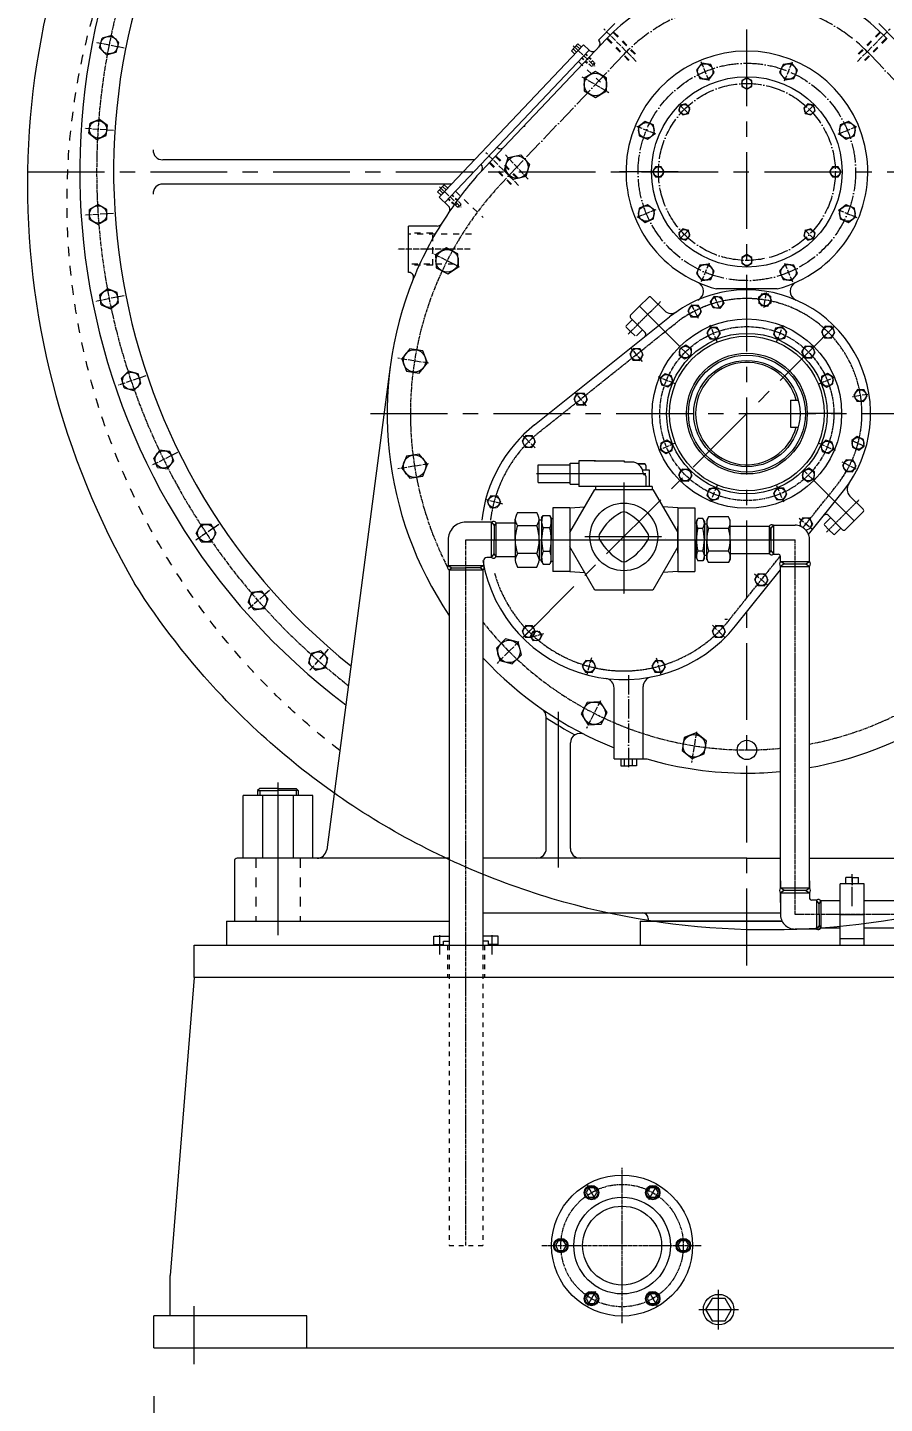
# Model space of a CAD drawing. Header units: inches. Extents: x 36 to 31738, y 79 to 24233.
# Drawn here: x 5823 to 6886, y 2059 to 3768 of the extents above; entities that cross this region are included whole.
import ezdxf

# ---------------------------------------------------------------- set-up
doc = ezdxf.new("R2010")
doc.units = ezdxf.units.IN
doc.header["$MEASUREMENT"] = 0
for name, pattern in [('ACAD_ISO04W100', [30, 24, -3, 0, -3]), ('CENTER', [50.8, 31.75, -6.35, 6.35, -6.35]), ('CHAIN', [0.7087, 0.4724, -0.0591, 0.1181, -0.0591]), ('EB_DASH', [6, 3, -3])]:
    doc.linetypes.add(name, pattern=pattern)
doc.layers.get('Defpoints').update_dxf_attribs({"lineweight": 5})
doc.layers.add('CAXA0', color=7, linetype='Continuous', lineweight=5)
doc.layers.add('CAXA1', color=5, linetype='CENTER', lineweight=5)
doc.styles.add('Roman', font='arial.ttf')
doc.styles.get("Standard").update_dxf_attribs({"font": 'arial.ttf'})
doc.dimstyles.new('ISO-25', dxfattribs={"dimscale": 30, "dimtxt": 1.5, "dimasz": 1.5, "dimexe": 2, "dimexo": 2, "dimtad": 1, "dimtih": 1, "dimtoh": 1, "dimdec": 1, "dimlfac": 0.03937, "dimdsep": 46, "dimtxsty": 'Standard', "dimcen": 2.5, "dimclrd": 7, "dimclre": 7, "dimclrt": 7, "dimadec": 0, "dimazin": 0, "dimtfac": 1, "dimtdec": 1, "dimtmove": 0, "dimatfit": 3, "dimfxl": 1, "dimlwd": 5, "dimlwe": 5, "dimarcsym": 0})

# ---------------------------------------------------------------- blocks, each defined once
blk = doc.blocks.new('*D152')
at = {"color": 7, "linetype": 'Continuous', "lineweight": 5, "transparency": 16777216}
for p, q in [((5979.7, 2068.3), (5979.7, 1612.3)), ((7541.7, 2067.9), (7541.7, 1612.3)), ((7496.7, 1672.3), (6024.7, 1672.3))]:
    blk.add_line(p, q, dxfattribs=at)
at = {"color": 7, "transparency": 16777216}
for points in [[(6024.7, 1679.8), (6024.7, 1664.8), (5979.7, 1672.3)], [(7496.7, 1679.8), (7496.7, 1664.8), (7541.7, 1672.3)]]:
    blk.add_solid(points, dxfattribs=at)
at = {"layer": 'Defpoints', "color": 0, "transparency": 16777216}
for p in [(5979.7, 2128.3), (7541.7, 2127.9), (5979.7, 1672.3)]:
    blk.add_point(p, dxfattribs=at)
at = {"color": 7, "lineweight": 5, "transparency": 16777216, "insert": (6760.7, 1790.6), "char_height": 195, "attachment_point": 5, "style": 'Roman'}
blk.add_mtext('61.5', dxfattribs=at)

msp = doc.modelspace()

# ---------------------------------------------------------------- linework, layer by layer
at = {"color": 7, "lineweight": 5}
for p, q in [((6551.89, 3772.47), (6531.52, 3752.1)), ((6879.42, 3772.47), (6899.79, 3752.1)), ((5912.12, 3742.55), (5915.34, 3754.59)), ((5912.12, 3742.55), (5920.93, 3733.73)), ((5927.39, 3757.82), (5915.34, 3754.59)), ((5936.21, 3749), (5927.39, 3757.82)), ((5932.98, 3736.96), (5936.21, 3749)), ((6512.87, 3745.95), (6333.72, 3556.98)), ((6506.04, 3747.47), (6497.79, 3738.76)), ((6508.19, 3741.02), (6503.84, 3745.14)), ((6506.04, 3747.47), (6510.4, 3743.34)), ((6519.84, 3739.35), (6512.87, 3745.95)), ((6541.48, 3753.46), (6520.07, 3730.87)), ((6531.85, 3751.78), (6531.52, 3752.1)), ((5920.93, 3733.73), (5932.98, 3736.96)), ((6519.84, 3739.35), (6340.69, 3550.37)), ((6520.07, 3730.87), (6414.04, 3619.03)), ((6497.79, 3738.76), (6502.14, 3734.63)), ((6504.34, 3736.96), (6499.99, 3741.08)), ((6515.71, 3734.99), (6515.71, 3734.99)), ((5898.86, 3636.34), (5900.49, 3648.71)), ((5912.01, 3653.48), (5900.49, 3648.71)), ((5921.9, 3645.89), (5912.01, 3653.48)), ((5920.28, 3633.53), (5921.9, 3645.89)), ((5898.86, 3636.34), (5908.75, 3628.75)), ((5908.75, 3628.75), (5920.28, 3633.53)), ((6414.04, 3619.03), (6386.09, 3589.43)), ((6377.67, 3603.34), (5990.68, 3603.34)), ((6385.74, 3597.89), (6385.9, 3597.72)), ((6630.45, 3588.34), (6557.69, 3588.34)), ((6349.23, 3573.34), (5990.68, 3573.34)), ((6340.1, 3572.43), (6331.84, 3563.72)), ((6340.1, 3572.43), (6344.45, 3568.3)), ((6331.84, 3563.72), (6336.2, 3559.59)), ((6333.72, 3556.98), (6345.09, 3546.2)), ((6338.4, 3561.92), (6334.05, 3566.04)), ((6344.45, 3568.3), (6336.2, 3559.59)), ((6342.25, 3565.97), (6337.89, 3570.1)), ((5910.38, 3548.03), (5899.58, 3541.79)), ((5899.58, 3529.32), (5899.58, 3541.79)), ((5921.18, 3541.79), (5910.38, 3548.03)), ((5921.18, 3529.32), (5921.18, 3541.79)), ((5899.58, 3529.32), (5910.38, 3523.09)), ((5910.38, 3523.09), (5921.18, 3529.32)), ((6295.66, 3463.54), (6295.66, 3521.14)), ((6331.41, 3521.14), (6295.66, 3521.14)), ((6296.09, 3463.54), (6295.66, 3463.54)), ((5922.53, 3443.26), (5912.64, 3435.67)), ((5914.27, 3423.31), (5912.64, 3435.67)), ((5934.05, 3438.49), (5922.53, 3443.26)), ((5935.68, 3426.13), (5934.05, 3438.49)), ((6753.3, 3443.14), (6678.01, 3443.14)), ((5914.27, 3423.31), (5925.79, 3418.54)), ((5925.79, 3418.54), (5935.68, 3426.13)), ((6582.43, 3421.56), (6571.4, 3410.53)), ((6582.43, 3421.56), (6593.46, 3432.59)), ((6632.5, 3371.49), (6582.43, 3421.56)), ((6613.22, 3416.22), (6596.85, 3432.59)), ((6452.07, 3274.36), (6619.78, 3408.34)), ((6565.89, 3397.38), (6573.52, 3405.01)), ((6589.37, 3389.17), (6571.4, 3407.14)), ((6565.89, 3395.68), (6571.4, 3390.16)), ((6576.92, 3384.65), (6571.4, 3390.16)), ((6578.61, 3384.65), (6586.25, 3392.29)), ((5948.25, 3340.98), (5939.44, 3332.16)), ((5942.66, 3320.12), (5939.44, 3332.16)), ((5960.3, 3337.75), (5948.25, 3340.98)), ((5963.53, 3325.71), (5960.3, 3337.75)), ((6273.07, 3346.6), (6194.1, 2746.77)), ((5942.66, 3320.12), (5954.71, 3316.89)), ((5954.71, 3316.89), (5963.53, 3325.71)), ((6769.65, 3305.14), (6779.48, 3305.14)), ((6769.65, 3305.14), (6769.65, 3271.54)), ((6598.05, 3288.34), (6640.65, 3288.34)), ((6833.25, 3288.34), (6790.65, 3288.34)), ((6769.65, 3271.54), (6779.48, 3271.54)), ((5987.11, 3242.93), (5979.51, 3233.04)), ((5984.29, 3221.52), (5979.51, 3233.04)), ((5999.47, 3241.3), (5987.11, 3242.93)), ((5996.65, 3219.89), (6004.24, 3229.78)), ((6004.24, 3229.78), (5999.47, 3241.3)), ((6527.92, 3229.6), (6506.92, 3229.6)), ((6506.92, 3229.6), (6506.92, 3197.6)), ((6525.92, 3229.6), (6527.92, 3229.6)), ((6527.92, 3229.6), (6527.92, 3229.35)), ((6563.92, 3229.35), (6527.92, 3229.35)), ((6563.92, 3228.09), (6563.92, 3229.35)), ((5984.29, 3221.52), (5996.65, 3219.89)), ((6456.42, 3202.6), (6456.42, 3224.6)), ((6456.42, 3224.6), (6496.42, 3224.6)), ((6496.42, 3226.6), (6506.92, 3226.6)), ((6496.42, 3200.6), (6496.42, 3226.6)), ((6572.42, 3228.09), (6563.92, 3228.09)), ((6580.28, 3225.78), (6588.43, 3225.78)), ((6588.43, 3225.78), (6580.28, 3225.78)), ((6594.92, 3218.1), (6586.2, 3218.1)), ((6590.43, 3223.78), (6590.43, 3218.1)), ((6594.92, 3197.6), (6594.92, 3218.1)), ((6456.42, 3202.6), (6496.42, 3202.6)), ((6496.42, 3200.6), (6506.92, 3200.6)), ((6525.92, 3197.6), (6506.92, 3197.6)), ((6597.92, 3197.6), (6519.31, 3197.6)), ((6527.92, 3197.6), (6519.31, 3197.6)), ((6527.92, 3197.6), (6527.92, 3194.2)), ((6590.43, 3210.82), (6590.43, 3197.6)), ((6597.92, 3197.6), (6597.92, 3194.2)), ((6798.81, 3205.18), (6848.88, 3155.11)), ((6495.92, 3140.65), (6526.84, 3194.2)), ((6526.84, 3194.2), (6599, 3194.2)), ((6599, 3194.2), (6629.92, 3140.65)), ((6792.21, 3138.07), (6835.66, 3192.47)), ((6843.54, 3185.91), (6859.91, 3169.54)), ((6430.92, 3165.7), (6454.92, 3165.7)), ((6460.92, 3158.69), (6462.82, 3161.99)), ((6462.82, 3161.99), (6471.01, 3161.99)), ((6472.92, 3158.69), (6471.01, 3161.99)), ((6495.92, 3171.25), (6474.92, 3171.25)), ((6474.92, 3171.25), (6474.92, 3131.7)), ((6495.92, 3171.25), (6514.35, 3172.57)), ((6495.92, 3171.25), (6495.92, 3092.15)), ((6629.92, 3171.25), (6611.49, 3172.57)), ((6629.92, 3171.25), (6650.92, 3171.25)), ((6629.92, 3171.25), (6629.92, 3092.15)), ((6650.92, 3171.25), (6650.92, 3092.15)), ((6816.48, 3162.05), (6834.46, 3144.08)), ((6848.88, 3155.11), (6859.91, 3166.14)), ((6038.42, 3150.79), (6032.19, 3139.99)), ((6050.89, 3150.79), (6038.42, 3150.79)), ((6057.13, 3139.99), (6050.89, 3150.79)), ((6398.77, 3153.7), (6366.92, 3153.7)), ((6398.77, 3109.7), (6398.77, 3153.71)), ((6398.77, 3153.7), (6401.92, 3149.2)), ((6404.43, 3152.7), (6401.92, 3149.2)), ((6401.92, 3149.2), (6401.92, 3131.7)), ((6404.42, 3152.71), (6427.92, 3152.71)), ((6404.43, 3131.7), (6404.43, 3152.71)), ((6404.43, 3152.7), (6404.43, 3152.7)), ((6406.02, 3152.71), (6427.92, 3152.71)), ((6427.92, 3131.71), (6427.92, 3157.33)), ((6454.92, 3148.96), (6430.92, 3148.96)), ((6457.92, 3131.71), (6457.92, 3157.33)), ((6457.92, 3156.6), (6460.92, 3156.6)), ((6460.92, 3158.69), (6460.92, 3131.7)), ((6470.92, 3146.36), (6462.91, 3146.36)), ((6472.92, 3158.69), (6472.92, 3131.7)), ((6472.92, 3158.2), (6474.92, 3158.2)), ((6629.92, 3115.07), (6629.92, 3148.32)), ((6650.92, 3152.7), (6652.92, 3152.7)), ((6652.92, 3154.69), (6654.82, 3157.99)), ((6652.92, 3154.69), (6652.92, 3131.7)), ((6661.02, 3157.99), (6654.82, 3157.99)), ((6660.93, 3145.84), (6654.91, 3145.84)), ((6662.92, 3154.69), (6661.02, 3157.99)), ((6662.92, 3154.69), (6662.92, 3131.7)), ((6665.95, 3151.19), (6662.92, 3151.19)), ((6665.95, 3151.19), (6662.92, 3151.19)), ((6665.96, 3156.2), (6665.94, 3131.69)), ((6665.96, 3156.2), (6665.94, 3131.69)), ((6665.96, 3156.2), (6668.15, 3159.98)), ((6665.96, 3156.2), (6668.15, 3159.98)), ((6692.76, 3145.81), (6668.14, 3145.83)), ((6692.76, 3145.81), (6668.14, 3145.83)), ((6692.77, 3159.96), (6668.15, 3159.98)), ((6692.77, 3159.96), (6668.15, 3159.98)), ((6694.96, 3156.17), (6692.77, 3159.96)), ((6694.96, 3156.17), (6692.77, 3159.96)), ((6694.94, 3131.66), (6694.96, 3156.17)), ((6694.94, 3131.66), (6694.96, 3156.17)), ((6694.95, 3148.66), (6743.41, 3148.68)), ((6745.38, 3145.26), (6743.4, 3148.67)), ((6743.4, 3148.67), (6743.4, 3114.73)), ((6745.38, 3145.26), (6748.53, 3149.7)), ((6745.38, 3145.26), (6745.38, 3118.14)), ((6745.38, 3131.7), (6745.38, 3145.2)), ((6745.38, 3144.2), (6745.38, 3145.2)), ((6748.53, 3149.7), (6775.38, 3149.7)), ((6748.53, 3149.7), (6748.53, 3113.7)), ((6811.97, 3151.3), (6819.6, 3158.93)), ((6811.97, 3149.6), (6817.48, 3144.08)), ((6823, 3138.57), (6817.48, 3144.08)), ((6824.69, 3138.57), (6832.33, 3146.21)), ((6848.88, 3155.11), (6837.85, 3144.08)), ((6038.42, 3129.19), (6032.19, 3139.99)), ((6038.42, 3129.19), (6050.89, 3129.19)), ((6050.89, 3129.19), (6057.13, 3139.99)), ((6344.92, 3131.75), (6344.92, 3099.85)), ((6401.92, 3114.2), (6401.92, 3131.7)), ((6404.43, 3110.71), (6404.43, 3131.7)), ((6427.92, 3131.7), (6427.92, 3106.08)), ((6457.92, 3131.7), (6457.92, 3106.08)), ((6460.92, 3104.72), (6460.92, 3131.7)), ((6472.92, 3104.72), (6472.92, 3131.7)), ((6474.92, 3131.7), (6474.92, 3092.15)), ((6614.35, 3132.78), (6614.39, 3132.78)), ((6652.92, 3108.71), (6652.92, 3131.7)), ((6662.92, 3108.71), (6662.92, 3131.7)), ((6665.96, 3107.21), (6665.94, 3131.72)), ((6665.96, 3107.21), (6665.94, 3131.72)), ((6694.94, 3131.74), (6694.96, 3107.23)), ((6694.94, 3131.74), (6694.96, 3107.23)), ((6793.34, 3104.79), (6793.34, 3130.62)), ((6398.77, 3109.7), (6392.92, 3109.7)), ((6398.77, 3109.7), (6401.92, 3114.2)), ((6404.43, 3110.7), (6401.92, 3114.2)), ((6404.42, 3110.7), (6427.92, 3110.7)), ((6406.02, 3110.7), (6427.92, 3110.7)), ((6454.92, 3114.45), (6430.92, 3114.45)), ((6470.92, 3117.05), (6462.91, 3117.05)), ((6526.84, 3069.2), (6495.92, 3122.75)), ((6629.92, 3122.75), (6599, 3069.2)), ((6650.92, 3110.7), (6652.92, 3110.7)), ((6660.93, 3117.56), (6654.91, 3117.56)), ((6665.93, 3112.25), (6662.9, 3112.25)), ((6692.76, 3117.59), (6668.14, 3117.57)), ((6692.76, 3117.59), (6668.14, 3117.57)), ((6694.95, 3114.75), (6743.4, 3114.72)), ((6745.38, 3118.14), (6743.35, 3114.65)), ((6745.38, 3118.14), (6748.53, 3113.7)), ((6748.53, 3113.7), (6754.41, 3113.7)), ((6757.41, 3104.79), (6757.41, 3110.7)), ((6344.91, 3099.86), (6349.42, 3096.7)), ((6344.92, 3099.85), (6388.92, 3099.86)), ((6345.92, 3094.2), (6349.42, 3096.7)), ((6345.93, 3094.2), (6387.92, 3094.2)), ((6345.93, 3094.2), (6345.93, 2628.34)), ((6349.42, 3096.7), (6366.92, 3096.7)), ((6384.42, 3096.7), (6366.92, 3096.7)), ((6388.92, 3099.86), (6384.42, 3096.7)), ((6387.92, 3094.2), (6384.42, 3096.7)), ((6387.92, 3094.2), (6387.92, 2628.34)), ((6388.92, 3105.7), (6388.92, 3099.86)), ((6430.92, 3097.71), (6454.92, 3097.71)), ((6457.92, 3106.81), (6460.92, 3106.81)), ((6460.92, 3104.72), (6462.82, 3101.41)), ((6462.82, 3101.41), (6471.01, 3101.41)), ((6472.92, 3104.72), (6471.01, 3101.41)), ((6472.92, 3105.2), (6474.92, 3105.2)), ((6495.92, 3092.15), (6474.92, 3092.15)), ((6495.92, 3092.15), (6514.35, 3090.84)), ((6629.92, 3092.15), (6611.49, 3090.84)), ((6629.92, 3092.15), (6650.92, 3092.15)), ((6652.92, 3108.71), (6654.82, 3105.41)), ((6661.02, 3105.41), (6654.82, 3105.41)), ((6662.92, 3108.71), (6661.02, 3105.41)), ((6665.96, 3107.21), (6668.15, 3103.42)), ((6665.96, 3107.21), (6668.15, 3103.42)), ((6692.77, 3103.44), (6668.15, 3103.42)), ((6692.77, 3103.44), (6668.15, 3103.42)), ((6694.96, 3107.23), (6692.77, 3103.44)), ((6694.96, 3107.23), (6692.77, 3103.44)), ((6701.68, 3024.75), (6757.41, 3094.51)), ((6761.82, 3101.7), (6757.41, 3104.79)), ((6757.41, 3104.79), (6793.34, 3104.79)), ((6761.82, 3101.7), (6757.41, 3098.62)), ((6757.41, 2699.42), (6757.41, 3098.62)), ((6757.41, 3098.62), (6793.34, 3098.62)), ((6761.82, 3101.7), (6788.94, 3101.7)), ((6788.94, 3101.7), (6793.34, 3104.79)), ((6788.94, 3101.7), (6793.34, 3098.62)), ((6793.34, 2699.42), (6793.34, 3098.62)), ((6101.33, 3066.14), (6096.56, 3054.62)), ((6113.69, 3067.77), (6101.33, 3066.14)), ((6121.28, 3057.87), (6113.69, 3067.77)), ((6599, 3069.2), (6526.84, 3069.2)), ((6104.15, 3044.72), (6096.56, 3054.62)), ((6104.15, 3044.72), (6116.51, 3046.35)), ((6116.51, 3046.35), (6121.28, 3057.87)), ((6691.41, 3032.67), (6688.38, 3032.67)), ((6174.74, 2990.42), (6171.52, 2978.37)), ((6186.79, 2993.65), (6174.74, 2990.42)), ((6195.61, 2984.83), (6186.79, 2993.65)), ((6180.34, 2969.56), (6171.52, 2978.37)), ((6180.34, 2969.56), (6192.38, 2972.78)), ((6192.38, 2972.78), (6195.61, 2984.83)), ((6550.92, 2859.6), (6550.92, 2947.53)), ((6586.92, 2859.6), (6586.92, 2949.45)), ((6466.65, 2748.34), (6466.65, 2911.5)), ((6496.65, 2748.34), (6496.65, 2879.34)), ((6550.92, 2859.6), (6591.32, 2859.6)), ((6559.01, 2859.6), (6559.01, 2851.06)), ((6563.96, 2851.06), (6563.96, 2859.6)), ((6573.88, 2851.06), (6573.88, 2859.6)), ((6578.83, 2859.6), (6578.83, 2851.06)), ((6559.01, 2851.06), (6568.92, 2851.06)), ((6578.83, 2851.06), (6568.92, 2851.06)), ((6111.17, 2822.74), (6108.41, 2820.53)), ((6108.41, 2820.53), (6108.41, 2814.34)), ((6108.41, 2820.53), (6133.61, 2820.53)), ((6133.61, 2822.74), (6111.17, 2822.74)), ((6111.17, 2820.53), (6111.17, 2814.34)), ((6133.61, 2822.74), (6156.05, 2822.74)), ((6158.81, 2820.53), (6133.61, 2820.53)), ((6156.05, 2822.74), (6158.81, 2820.53)), ((6156.05, 2820.53), (6156.05, 2814.34)), ((6158.81, 2820.53), (6158.81, 2814.34)), ((6176.81, 2814.34), (6090.41, 2814.34)), ((6090.41, 2736.34), (6090.41, 2814.34)), ((6114.55, 2814.34), (6114.55, 2736.34)), ((6152.66, 2814.34), (6152.66, 2736.34)), ((6176.81, 2736.34), (6176.81, 2814.34)), ((6345.93, 2736.34), (6083.21, 2736.34)), ((6715.65, 2736.34), (6387.92, 2736.34)), ((6715.65, 2736.34), (6757.41, 2736.34)), ((6793.34, 2736.34), (7341.12, 2736.34)), ((6079.61, 2732.74), (6079.61, 2658.34)), ((6757.41, 2708.25), (6757.41, 2699.42)), ((6761.82, 2696.34), (6757.41, 2699.42)), ((6757.41, 2699.42), (6793.34, 2699.42)), ((6788.94, 2696.34), (6793.34, 2699.42)), ((6793.34, 2708.25), (6793.34, 2699.42)), ((6831.38, 2628.34), (6831.38, 2704.34)), ((6861.38, 2704.34), (6831.38, 2704.34)), ((6846.38, 2712.34), (6838.59, 2712.34)), ((6838.59, 2704.34), (6838.59, 2712.34)), ((6846.38, 2712.34), (6854.17, 2712.34)), ((6846.38, 2712.34), (6846.38, 2704.34)), ((6854.17, 2704.34), (6854.17, 2712.34)), ((6861.38, 2628.34), (6861.38, 2704.34)), ((6761.82, 2696.34), (6757.41, 2693.25)), ((6757.41, 2681.15), (6757.41, 2693.25)), ((6757.41, 2693.25), (6757.41, 2667.42)), ((6757.41, 2693.25), (6793.34, 2693.25)), ((6788.94, 2696.34), (6761.82, 2696.34)), ((6788.94, 2696.34), (6793.34, 2693.25)), ((6793.34, 2693.25), (6793.34, 2687.34)), ((6802.22, 2684.34), (6796.34, 2684.34)), ((6805.38, 2679.84), (6802.22, 2684.34)), ((6802.22, 2684.34), (6802.22, 2648.34)), ((6805.38, 2679.84), (6807.4, 2683.34)), ((6831.38, 2683.34), (6807.4, 2683.34)), ((6807.4, 2683.34), (6807.4, 2649.34)), ((7138.53, 2683.34), (6861.38, 2683.34)), ((6387.92, 2668.34), (6715.65, 2668.34)), ((6715.65, 2668.34), (6757.41, 2668.34)), ((6805.38, 2666.34), (6805.38, 2679.84)), ((6805.38, 2666.34), (6805.38, 2652.84)), ((6831.38, 2666.34), (6861.38, 2666.34)), ((6069.61, 2658.34), (6345.93, 2658.34)), ((6069.61, 2658.34), (6069.61, 2628.34)), ((6583.15, 2658.34), (6759.25, 2658.34)), ((6583.15, 2658.34), (6583.15, 2628.34)), ((6593.15, 2661.34), (6593.15, 2658.34)), ((6759.25, 2658.34), (6593.15, 2658.34)), ((6802.22, 2648.34), (6775.38, 2648.34)), ((6805.38, 2652.84), (6802.22, 2648.34)), ((6805.38, 2653.84), (6805.38, 2652.84)), ((6805.38, 2652.84), (6807.4, 2649.34)), ((6831.38, 2649.34), (6807.4, 2649.34)), ((7137.61, 2649.34), (6861.38, 2649.34)), ((6326.92, 2639.34), (6345.93, 2639.34)), ((6326.92, 2629.34), (6326.92, 2639.34)), ((6338.92, 2628.34), (6338.92, 2633.34)), ((6338.92, 2633.34), (6345.93, 2633.34)), ((6406.92, 2639.34), (6387.91, 2639.34)), ((6394.93, 2633.34), (6387.92, 2633.34)), ((6394.93, 2628.34), (6394.93, 2633.34)), ((6406.92, 2629.34), (6406.92, 2639.34)), ((6861.38, 2636.34), (6831.38, 2636.34)), ((6029.65, 2588.34), (6029.65, 2628.34)), ((6029.65, 2628.34), (7411.18, 2628.34)), ((6326.92, 2629.34), (6338.92, 2629.34)), ((6406.92, 2629.34), (6394.92, 2629.34)), ((6029.65, 2588.34), (5999.65, 2218.34)), ((6715.65, 2588.34), (6029.65, 2588.34)), ((7412.19, 2588.25), (6715.65, 2588.34)), ((5999.65, 2168.34), (5999.65, 2218.34)), ((5979.65, 2128.34), (5979.65, 2168.34)), ((6169.65, 2168.34), (5979.65, 2168.34)), ((6169.65, 2128.34), (6169.65, 2168.34)), ((5979.65, 2128.34), (7541.65, 2128.34))]:
    msp.add_line(p, q, dxfattribs=at)
at = {"color": 7, "linetype": 'ACAD_ISO04W100', "lineweight": 5, "ltscale": 0.3}
for p, q in [((6578.39, 3725.61), (6537.91, 3766.08)), ((6852.92, 3725.61), (6893.4, 3766.08)), ((5942.78, 3742.07), (5907.17, 3749.16)), ((6500.02, 3744.91), (6526.69, 3719.63)), ((6668.79, 3701.47), (6658.78, 3725.64)), ((6762.52, 3701.47), (6772.53, 3725.64)), ((6510.88, 3706.56), (6544.5, 3687.15)), ((6632.07, 3671.92), (6644.05, 3659.94)), ((6799.24, 3671.92), (6787.26, 3659.94)), ((5929.32, 3639.88), (5893.09, 3642.25)), ((6602.52, 3635.2), (6578.35, 3645.21)), ((6828.79, 3635.2), (6852.96, 3645.21)), ((6432.32, 3571.67), (6391.85, 3612.15)), ((6444.22, 3579.41), (6415.99, 3609.69)), ((6334.08, 3569.87), (6360.74, 3544.59)), ((5929.32, 3536.8), (5893.09, 3534.42)), ((6602.52, 3541.47), (6578.35, 3531.46)), ((6828.79, 3541.47), (6852.96, 3531.46)), ((6632.07, 3504.75), (6644.05, 3516.73)), ((6799.24, 3504.75), (6787.26, 3516.73)), ((6372.4, 3492.33), (6281.89, 3492.34)), ((6359.07, 3470.02), (6324.86, 3487.46)), ((6668.79, 3475.2), (6658.78, 3451.03)), ((6762.52, 3475.2), (6772.53, 3451.03)), ((5942.78, 3434.6), (5907.17, 3427.52)), ((6682.11, 3418.6), (6675.28, 3433.95)), ((6739.45, 3438.57), (6736.43, 3419.53)), ((6739.45, 3438.57), (6736.43, 3419.53)), ((6646.6, 3423.87), (6655.35, 3406.69)), ((6678.73, 3377.48), (6670.19, 3398.09)), ((6752.58, 3377.48), (6761.12, 3398.09)), ((6823.21, 3395.89), (6809.58, 3382.26)), ((6585.91, 3353.15), (6571.81, 3370.02)), ((6645.82, 3358.17), (6632.5, 3371.49)), ((6320.38, 3350.94), (6282.45, 3356.95)), ((5969.46, 3335.04), (5935.07, 3323.37)), ((6626.51, 3325.26), (6605.9, 3333.8)), ((6804.8, 3325.26), (6825.41, 3333.8)), ((6516.55, 3297.74), (6502.45, 3314.6)), ((6865.89, 3312.13), (6846.85, 3309.12)), ((6452.84, 3245.68), (6437.34, 3261.18)), ((6626.51, 3251.41), (6605.9, 3242.87)), ((6804.8, 3251.41), (6825.41, 3242.87)), ((6845.92, 3254.79), (6861.26, 3247.96)), ((6008.9, 3239.81), (5976.34, 3223.75)), ((6320.38, 3225.73), (6282.45, 3219.72)), ((6785.49, 3218.5), (6798.81, 3205.18)), ((6851.18, 3219.28), (6834.01, 3228.03)), ((6678.73, 3199.2), (6670.19, 3178.58)), ((6752.58, 3199.2), (6761.12, 3178.58)), ((6412.55, 3175.89), (6391.37, 3181.57)), ((6060.44, 3150.54), (6030.25, 3130.36)), ((6780.47, 3158.6), (6797.34, 3144.49)), ((6725.06, 3089.23), (6741.92, 3075.13)), ((6123.19, 3068.76), (6095.89, 3044.82)), ((6452.84, 3025.53), (6437.34, 3010.02)), ((6673, 3025.53), (6688.5, 3010.02)), ((6463.07, 3014.68), (6445.42, 3009.95)), ((6196.08, 2995.87), (6172.14, 2968.57)), ((6432.67, 3005.35), (6405.52, 2978.2)), ((6522.63, 2985.23), (6516.95, 2964.05)), ((6603.21, 2985.23), (6608.89, 2964.05)), ((6533.97, 2931.76), (6516.53, 2897.54)), ((6653.05, 2893.06), (6647.04, 2855.14))]:
    msp.add_line(p, q, dxfattribs=at)
at = {"color": 7, "linetype": 'EB_DASH', "lineweight": 5, "ltscale": 2.5}
for p, q in [((6569.6, 3727.3), (6538.16, 3758.74)), ((6576.69, 3734.39), (6545.25, 3765.83)), ((6577.41, 3735.07), (6545.95, 3766.53)), ((6853.9, 3735.07), (6885.36, 3766.53)), ((6854.62, 3734.39), (6886.06, 3765.83)), ((6861.71, 3727.3), (6893.15, 3758.74)), ((6568.92, 3726.58), (6537.46, 3758.04)), ((6862.39, 3726.58), (6893.85, 3758.04)), ((6506.63, 3725.41), (6538.85, 3694.87)), ((6423.54, 3573.36), (6392.1, 3604.8)), ((6430.63, 3580.45), (6399.19, 3611.89)), ((6431.35, 3581.13), (6399.89, 3612.59)), ((6422.86, 3572.64), (6391.4, 3604.1)), ((6353.89, 3564.31), (6388.23, 3531.76)), ((6325.66, 3512.14), (6295.66, 3512.14)), ((6373.73, 3510.94), (6295.66, 3510.94)), ((6325.66, 3472.53), (6325.66, 3512.14)), ((6352.21, 3473.73), (6295.66, 3473.74)), ((6325.66, 3472.53), (6295.66, 3472.54))]:
    msp.add_line(p, q, dxfattribs=at)
at = {"color": 7, "linetype": 'ACAD_ISO04W100', "lineweight": 5}
for p, q in [((6562.38, 3733.64), (6412.6, 3575.65)), ((6868.92, 3733.64), (7018.71, 3575.65)), ((6568.92, 2963.71), (6568.92, 2845.92)), ((6846.38, 2676.57), (6846.38, 2716.3)), ((6334.42, 2616.9), (6334.42, 2646.08)), ((6399.42, 2616.9), (6399.42, 2646.08)), ((6527.79, 2312.48), (6517.78, 2329.83)), ((6593.78, 2312.48), (6603.79, 2329.83)), ((6527.79, 2198.19), (6517.78, 2180.85)), ((6593.78, 2198.19), (6603.79, 2180.85))]:
    msp.add_line(p, q, dxfattribs=at)
at = {"color": 7, "linetype": 'EB_DASH', "lineweight": 5}
for p, q in [((6510.76, 3729.77), (6519.47, 3721.51)), ((6511.17, 3730.2), (6522.49, 3719.47)), ((6515.3, 3734.56), (6526.62, 3723.83)), ((6515.71, 3734.99), (6524.42, 3726.74)), ((6524.42, 3726.74), (6519.47, 3721.51)), ((6526.62, 3723.83), (6522.49, 3719.47)), ((6522.5, 3719.48), (6525.81, 3720.46)), ((6526.61, 3723.81), (6525.81, 3720.46)), ((6596.53, 3588.34), (6582.45, 3588.34)), ((6344.81, 3554.73), (6353.52, 3546.47)), ((6345.23, 3555.16), (6356.55, 3544.43)), ((6349.35, 3559.52), (6360.68, 3548.78)), ((6349.77, 3559.95), (6358.48, 3551.7)), ((6353.52, 3546.47), (6358.48, 3551.7)), ((6356.55, 3544.43), (6360.68, 3548.78)), ((6356.56, 3544.44), (6359.87, 3545.42)), ((6360.67, 3548.77), (6359.87, 3545.42))]:
    msp.add_line(p, q, dxfattribs=at)
at = {"color": 7, "linetype": 'CHAIN', "lineweight": 5, "ltscale": 5}
for p, q in [((6568.25, 3387.01), (6608.54, 3427.3)), ((6458.81, 3265.92), (6626.52, 3399.91)), ((6590.04, 3213.6), (6454.69, 3213.6)), ((6562.92, 3202.69), (6562.92, 3064.43)), ((6785.29, 3146.72), (6827.22, 3199.21)), ((6814.33, 3140.93), (6854.62, 3181.22)), ((6366.93, 3131.7), (6775.38, 3131.7)), ((6514.45, 3135.6), (6610.13, 3135.6)), ((6693.24, 3031.49), (6757.26, 3111.63)), ((6481.65, 2724.9), (6481.65, 2918.09)), ((6133.61, 2830.25), (6133.61, 2640.93)), ((6680.6, 2151.15), (6680.6, 2200.53)), ((6029.65, 2108.17), (6029.65, 2180.15)), ((6655.91, 2175.84), (6705.29, 2175.84))]:
    msp.add_line(p, q, dxfattribs=at)
at = {"color": 7, "linetype": 'CHAIN', "lineweight": 5, "ltscale": 10}
for p, q in [((6366.92, 2255.34), (6366.92, 3131.7)), ((6775.38, 2666.34), (6775.38, 3131.7)), ((7281.15, 2666.34), (6775.38, 2666.34)), ((6560.78, 2159.18), (6560.78, 2351.79)), ((6461, 2255.34), (6658.79, 2255.34))]:
    msp.add_line(p, q, dxfattribs=at)
at = {"color": 7, "linetype": 'EB_DASH', "lineweight": 5, "ltscale": 4}
for p, q in [((6106.01, 2736.34), (6106.01, 2658.34)), ((6161.21, 2736.34), (6161.21, 2658.34))]:
    msp.add_line(p, q, dxfattribs=at)
at = {"color": 7, "linetype": 'EB_DASH', "lineweight": 5, "ltscale": 2}
for p, q in [((6343.93, 2628.34), (6343.93, 2588.34)), ((6345.93, 2628.34), (6345.93, 2255.34)), ((6387.92, 2628.34), (6387.92, 2255.34)), ((6389.91, 2628.34), (6389.91, 2588.34)), ((6345.93, 2255.34), (6387.92, 2255.34))]:
    msp.add_line(p, q, dxfattribs=at)
at = {"color": 7, "lineweight": 5}
for points in [[(6513.66, 3688.87), (6527.59, 3680.84), (6541.51, 3688.9), (6541.49, 3704.98), (6527.56, 3713), (6513.64, 3704.95)], [(6659.75, 3723.3), (6653, 3714.51), (6657.24, 3704.26), (6668.24, 3702.82), (6674.99, 3711.61), (6670.74, 3721.86)], [(6771.56, 3723.3), (6760.57, 3721.86), (6756.32, 3711.61), (6763.07, 3702.82), (6774.07, 3704.26), (6778.31, 3714.51)], [(6715.65, 3705.34), (6709.42, 3701.74), (6709.42, 3694.54), (6715.65, 3690.94), (6721.89, 3694.54), (6721.89, 3701.74)], [(6632.92, 3671.07), (6631.06, 3664.12), (6636.15, 3659.03), (6643.1, 3660.89), (6644.97, 3667.84), (6639.88, 3672.93)], [(6798.39, 3671.07), (6791.43, 3672.93), (6786.34, 3667.84), (6788.21, 3660.89), (6795.16, 3659.03), (6800.25, 3664.12)], [(6580.69, 3644.24), (6582.13, 3633.25), (6592.38, 3629.01), (6601.18, 3635.76), (6599.73, 3646.75), (6589.48, 3650.99)], [(6850.62, 3644.24), (6841.83, 3650.99), (6831.58, 3646.75), (6830.13, 3635.76), (6838.93, 3629.01), (6849.18, 3633.25)], [(6441.29, 3582.59), (6425.63, 3578.95), (6414.65, 3590.69), (6419.33, 3606.07), (6434.99, 3609.71), (6445.97, 3597.97)], [(6598.65, 3588.34), (6602.25, 3582.1), (6609.45, 3582.1), (6613.05, 3588.34), (6609.45, 3594.57), (6602.25, 3594.57)], [(6832.66, 3588.34), (6829.06, 3594.57), (6821.86, 3594.57), (6818.26, 3588.34), (6821.86, 3582.1), (6829.06, 3582.1)], [(6580.69, 3532.43), (6589.48, 3525.68), (6599.73, 3529.92), (6601.18, 3540.92), (6592.38, 3547.67), (6582.13, 3543.42)], [(6850.62, 3532.43), (6849.18, 3543.42), (6838.93, 3547.67), (6830.13, 3540.92), (6831.58, 3529.92), (6841.83, 3525.68)], [(6632.92, 3505.6), (6639.88, 3503.74), (6644.97, 3508.83), (6643.1, 3515.79), (6636.15, 3517.65), (6631.06, 3512.56)], [(6798.39, 3505.6), (6800.25, 3512.56), (6795.16, 3517.65), (6788.21, 3515.79), (6786.34, 3508.83), (6791.43, 3503.74)], [(6357.89, 3470.6), (6357.07, 3486.66), (6342.75, 3493.98), (6329.25, 3485.24), (6330.07, 3469.18), (6344.39, 3461.86)], [(6715.65, 3471.33), (6721.89, 3474.93), (6721.89, 3482.13), (6715.65, 3485.73), (6709.42, 3482.13), (6709.42, 3474.93)], [(6659.75, 3453.37), (6670.74, 3454.82), (6674.99, 3465.06), (6668.24, 3473.86), (6657.24, 3472.41), (6653, 3462.17)], [(6771.56, 3453.37), (6778.31, 3462.17), (6774.07, 3472.41), (6763.07, 3473.86), (6756.32, 3465.06), (6760.57, 3454.82)], [(6675.28, 3433.95), (6683.63, 3433.07), (6687.05, 3425.39), (6682.11, 3418.6), (6673.76, 3419.48), (6670.34, 3427.15)], [(6734.18, 3436.86), (6729.61, 3429.82), (6733.42, 3422.33), (6741.81, 3421.89), (6746.38, 3428.94), (6742.57, 3436.42)], [(6745.48, 3425.57), (6738.43, 3420.99), (6730.95, 3424.8), (6730.51, 3433.19), (6737.55, 3437.77), (6745.04, 3433.95)], [(6647.01, 3423.06), (6642.44, 3416.01), (6646.25, 3408.53), (6654.64, 3408.09), (6659.21, 3415.13), (6655.4, 3422.62)], [(6670.51, 3395.6), (6665.94, 3388.56), (6669.75, 3381.07), (6678.14, 3380.63), (6682.71, 3387.68), (6678.9, 3395.16)], [(6759.58, 3396.1), (6751.36, 3394.36), (6748.77, 3386.37), (6754.39, 3380.13), (6762.61, 3381.87), (6765.2, 3389.86)], [(6812.82, 3396.8), (6808.24, 3389.75), (6812.05, 3382.27), (6820.44, 3381.83), (6825.02, 3388.87), (6821.2, 3396.36)], [(6319.07, 3351.13), (6313.33, 3366.15), (6297.45, 3368.68), (6287.32, 3356.2), (6293.06, 3341.18), (6308.94, 3338.64)], [(6574.93, 3369.22), (6570.35, 3362.17), (6574.17, 3354.69), (6582.56, 3354.25), (6587.13, 3361.29), (6583.32, 3368.78)], [(6631.79, 3360.87), (6638.83, 3356.3), (6646.31, 3360.11), (6646.75, 3368.5), (6639.71, 3373.08), (6632.23, 3369.26)], [(6788.19, 3372.21), (6783.62, 3365.16), (6787.43, 3357.68), (6795.82, 3357.24), (6800.39, 3364.28), (6796.58, 3371.77)], [(6607.89, 3332.26), (6609.63, 3324.05), (6617.62, 3321.45), (6623.86, 3327.07), (6622.12, 3335.29), (6614.13, 3337.88)], [(6822.92, 3333.48), (6815.87, 3338.06), (6808.39, 3334.24), (6807.95, 3325.85), (6814.99, 3321.28), (6822.48, 3325.09)], [(6852.88, 3318.16), (6848.31, 3311.12), (6852.12, 3303.63), (6860.51, 3303.19), (6865.09, 3310.24), (6861.27, 3317.72)], [(6505.56, 3313.8), (6500.99, 3306.76), (6504.8, 3299.27), (6513.19, 3298.83), (6517.76, 3305.88), (6513.95, 3313.36)], [(6441.16, 3261.03), (6436.59, 3253.99), (6440.4, 3246.5), (6448.79, 3246.06), (6453.36, 3253.11), (6449.55, 3260.59)], [(6608.39, 3243.19), (6615.44, 3238.62), (6622.92, 3242.43), (6623.36, 3250.82), (6616.32, 3255.4), (6608.83, 3251.58)], [(6823.42, 3244.41), (6821.68, 3252.63), (6813.69, 3255.22), (6807.44, 3249.6), (6809.19, 3241.39), (6817.18, 3238.79)], [(6861.26, 3247.96), (6860.38, 3256.32), (6852.71, 3259.73), (6845.92, 3254.79), (6846.79, 3246.44), (6854.47, 3243.02)], [(6319.08, 3225.5), (6308.98, 3238.01), (6293.09, 3235.52), (6287.31, 3220.52), (6297.41, 3208.01), (6313.3, 3210.5)], [(6839.08, 3230.99), (6834.5, 3223.95), (6838.32, 3216.46), (6846.7, 3216.02), (6851.28, 3223.07), (6847.47, 3230.55)], [(6643.12, 3204.47), (6647.69, 3211.51), (6643.88, 3219), (6635.49, 3219.44), (6630.92, 3212.39), (6634.73, 3204.91)], [(6799.52, 3215.8), (6792.48, 3220.37), (6784.99, 3216.56), (6784.56, 3208.17), (6791.6, 3203.6), (6799.08, 3207.41)], [(6671.73, 3180.57), (6679.95, 3182.32), (6682.54, 3190.3), (6676.92, 3196.55), (6668.7, 3194.8), (6666.11, 3186.81)], [(6760.8, 3181.07), (6765.37, 3188.12), (6761.56, 3195.6), (6753.17, 3196.04), (6748.6, 3189), (6752.41, 3181.51)], [(6729.82, 3089.54), (6725.25, 3082.5), (6729.06, 3075.01), (6737.45, 3074.57), (6742.02, 3081.62), (6738.21, 3089.1)], [(6441.16, 3025.14), (6436.59, 3018.1), (6440.4, 3010.61), (6448.79, 3010.17), (6453.36, 3017.22), (6449.55, 3024.7)], [(6677.05, 3025.14), (6672.48, 3018.1), (6676.29, 3010.61), (6684.68, 3010.17), (6689.25, 3017.22), (6685.44, 3024.7)], [(6431.75, 3004.4), (6416.23, 3008.59), (6404.84, 2997.23), (6408.98, 2981.7), (6424.51, 2977.51), (6435.89, 2988.87)], [(6515.94, 2981.97), (6511.36, 2974.93), (6515.17, 2967.44), (6523.56, 2967), (6528.14, 2974.05), (6524.32, 2981.53)], [(6602.28, 2981.97), (6597.7, 2974.93), (6601.52, 2967.44), (6609.9, 2967), (6614.48, 2974.05), (6610.67, 2981.53)], [(6533.39, 2930.57), (6517.33, 2929.75), (6510.01, 2915.43), (6518.75, 2901.94), (6534.81, 2902.75), (6542.13, 2917.07)], [(6652.87, 2891.76), (6637.85, 2886.02), (6635.31, 2870.14), (6647.79, 2860), (6662.81, 2865.74), (6665.35, 2881.62)], [(6515.99, 2321.15), (6519.39, 2315.27), (6526.18, 2315.27), (6529.58, 2321.15), (6526.18, 2327.04), (6519.39, 2327.04)], [(6595.39, 2327.04), (6591.99, 2321.15), (6595.39, 2315.27), (6602.18, 2315.27), (6605.58, 2321.15), (6602.18, 2327.04)], [(6481.39, 2249.45), (6488.18, 2249.45), (6491.58, 2255.34), (6488.18, 2261.23), (6481.39, 2261.23), (6477.99, 2255.34)], [(6640.18, 2261.23), (6633.39, 2261.23), (6629.99, 2255.34), (6633.39, 2249.45), (6640.18, 2249.45), (6643.58, 2255.34)], [(6526.18, 2183.63), (6529.58, 2189.52), (6526.18, 2195.41), (6519.39, 2195.41), (6515.99, 2189.52), (6519.39, 2183.63)], [(6605.58, 2189.52), (6602.18, 2195.41), (6595.39, 2195.41), (6591.99, 2189.52), (6595.39, 2183.63), (6602.18, 2183.63)], [(6688.67, 2189.81), (6672.54, 2189.81), (6664.47, 2175.84), (6672.54, 2161.87), (6688.67, 2161.87), (6696.74, 2175.84)]]:
    msp.add_lwpolyline(points, close=True, dxfattribs=at)
for points in [[(6405.9, 3171.72), (6410.19, 3178.33), (6406.38, 3185.82), (6397.99, 3186.26), (6393.41, 3179.21), (6397.23, 3171.73), (6404.36, 3171.35)], [(6795.15, 3147.46), (6797.44, 3150.98), (6793.63, 3158.47), (6785.24, 3158.91), (6781.09, 3152.52)], [(6457.52, 3018.16), (6461.1, 3012.65), (6457.92, 3006.41), (6450.93, 3006.04), (6447.12, 3011.92), (6450.3, 3018.15), (6456.14, 3018.46)]]:
    msp.add_lwpolyline(points, dxfattribs=at)
for centre, radius in [((5924.16, 3745.77), 10.8), ((6527.58, 3696.92), 13.93), ((6663.99, 3713.06), 9.6), ((6767.32, 3713.06), 9.6), ((6715.65, 3588.34), 118.2), ((6715.65, 3698.14), 6.24), ((6638.01, 3665.98), 6.24), ((6793.3, 3665.98), 6.24), ((5910.38, 3641.12), 10.8), ((6590.93, 3640), 9.6), ((6840.38, 3640), 9.6), ((6430.31, 3594.33), 13.93), ((6605.85, 3588.34), 6.24), ((6825.46, 3588.34), 6.24), ((5910.38, 3535.56), 10.8), ((6590.93, 3536.67), 9.6), ((6840.38, 3536.67), 9.6), ((6638.01, 3510.69), 6.24), ((6793.3, 3510.69), 6.24), ((6343.57, 3477.92), 13.93), ((6663.99, 3463.61), 9.6), ((6715.65, 3478.53), 6.24), ((6767.32, 3463.61), 9.6), ((5924.16, 3430.9), 10.8), ((6737.99, 3429.38), 7.27), ((6737.99, 3429.38), 7.27), ((6650.82, 3415.57), 7.27), ((6678.7, 3426.27), 7.27), ((6715.65, 3288.34), 117.6), ((6715.65, 3288.34), 99.6), ((6715.65, 3288.34), 96), ((6674.33, 3388.12), 7.27), ((6756.98, 3388.12), 7.27), ((6816.63, 3389.31), 7.27), ((6303.2, 3353.66), 13.93), ((6578.74, 3361.73), 7.27), ((6639.27, 3364.69), 7.27), ((6792.01, 3364.72), 7.27), ((6715.65, 3288.34), 75), ((6715.65, 3288.34), 72.6), ((6715.65, 3288.34), 66), ((5951.48, 3328.94), 10.8), ((6615.88, 3329.67), 7.27), ((6815.43, 3329.67), 7.27), ((6856.7, 3310.68), 7.27), ((6509.38, 3306.32), 7.27), ((6444.97, 3253.55), 7.27), ((6615.88, 3247.01), 7.27), ((6815.43, 3247.01), 7.27), ((6853.59, 3251.38), 7.27), ((5991.88, 3231.41), 10.8), ((6303.2, 3223.01), 13.93), ((6842.89, 3223.51), 7.27), ((6639.3, 3211.95), 7.27), ((6792.04, 3211.99), 7.27), ((6674.33, 3188.56), 7.27), ((6756.98, 3188.56), 7.27), ((6401.8, 3178.77), 7.27), ((6562.93, 3135.19), 42), ((6044.66, 3139.99), 10.8), ((6733.64, 3082.06), 7.27), ((6108.92, 3056.24), 10.8), ((6444.97, 3017.66), 7.27), ((6680.87, 3017.66), 7.27), ((6420.37, 2993.05), 13.93), ((6454.11, 3012.28), 6.06), ((6183.56, 2981.6), 10.8), ((6519.75, 2974.49), 7.27), ((6606.09, 2974.49), 7.27), ((6526.07, 2916.25), 13.93), ((6650.33, 2875.88), 13.93), ((6715.65, 2870.74), 12), ((6560.78, 2255.34), 87.5), ((6522.78, 2321.15), 9), ((6522.78, 2321.15), 8), ((6598.78, 2321.15), 9), ((6598.78, 2321.15), 8), ((6560.78, 2255.34), 60), ((6560.78, 2255.34), 49), ((6484.78, 2255.34), 9), ((6484.78, 2255.34), 8), ((6636.78, 2255.34), 9), ((6636.78, 2255.34), 8), ((6522.78, 2189.52), 9), ((6522.78, 2189.52), 8), ((6598.78, 2189.52), 9), ((6598.78, 2189.52), 8), ((6680.6, 2175.84), 18.98)]:
    msp.add_circle(centre, radius, dxfattribs=at)
at = {"color": 7, "linetype": 'ACAD_ISO04W100', "lineweight": 5}
for radius in [135, 109.8]:
    msp.add_circle((6715.65, 3588.34), radius, dxfattribs=at)
at = {"color": 7, "linetype": 'CHAIN', "lineweight": 5, "ltscale": 10}
for centre, radius in [((6715.65, 3288.34), 108), ((6560.78, 2255.34), 76)]:
    msp.add_circle(centre, radius, dxfattribs=at)
at = {"color": 7, "lineweight": 5}
for centre, radius, start, end in [((6715.65, 3588.34), 828, 61.02105, 233.03852), ((6715.65, 3588.34), 786, 60.5889, 231.29379), ((6812.86, 3572.83), 990.06, 148.04059, 210.01879), ((6715.65, 3588.34), 240, 90, 136.528), ((6715.65, 3588.34), 240, 43.472, 71.15118), ((6527.6, 3747.54), 6, 316.528, 45), ((6523.97, 3743.7), 6, 226.528, 316.528), ((6715.65, 3588.34), 150, 284.53375, 255.46625), ((5990.68, 3615.34), 12, 177.86715, 270), ((6409.69, 3623.16), 6, 226.528, 316.528), ((6715.65, 3288.34), 446.4, 137.58451, 145.91878), ((6381.66, 3593.48), 6, 317.58451, 45), ((5990.68, 3561.34), 12, 90, 182.13285), ((6715.65, 3288.34), 446.4, 145.91878, 158.03715), ((6340.96, 3541.85), 6, 325.91878, 46.528), ((6331.41, 3527.14), 6, 270, 328.1396), ((6715.65, 3288.34), 446.4, 158.03715, 214.0815), ((6296.09, 3457.54), 6, 338.03715, 90), ((6649.85, 3440.3), 12, 293.41269, 66.03484), ((6781.46, 3440.3), 12, 113.96516, 246.58731), ((6715.65, 3288.34), 153.6, 90, 128.62063), ((6715.65, 3288.34), 153.6, 321.37937, 90), ((6595.16, 3430.9), 2.4, 45, 135), ((6573.1, 3408.83), 2.4, 135, 225), ((6621.71, 3424.71), 12, 225, 304.5627), ((6566.73, 3396.53), 1.2, 135, 225), ((6586.82, 3386.62), 3.6, 308.62063, 45), ((6715.65, 3288.34), 63.6, 15.31651, 344.68349), ((6562.92, 3135.6), 177.6, 128.62063, 173.36655), ((6572.42, 3213.6), 14.49, 2.50338, 90), ((6588.9, 3214.32), 2, 182.50346, 269.99997), ((6588.43, 3223.78), 2, 0, 90), ((6588.93, 3210.82), 1.5, 0, 90), ((6852.03, 3194.39), 12, 145.4373, 225), ((6479.18, 3143.68), 53.05, 155.47075, 165.08309), ((6406.65, 3143.68), 53.05, 14.91691, 24.52925), ((6478.21, 3154.41), 17.29, 158.00297, 207.73388), ((6455.62, 3154.41), 17.29, 332.26612, 21.99703), ((6588.1, 3109.83), 62.46, 117.21995, 150.87656), ((6562.93, 3158.69), 7.5, 62.46706, 117.53294), ((6537.76, 3109.83), 62.46, 29.12344, 62.78005), ((6813.94, 3159.51), 3.6, 45, 141.37937), ((6858.21, 3167.84), 2.4, 315, 45), ((6366.92, 3131.7), 22, 90, 181.01818), ((6401.17, 3150.81), 3.76, 30.17624, 129.71257), ((6449.68, 3160.87), 22.22, 191.67763, 212.40169), ((6479.01, 3131.71), 51.09, 160.26839, 180), ((6436.15, 3160.87), 22.22, 327.59831, 348.32237), ((6406.82, 3131.71), 51.09, 0, 19.73161), ((6520.65, 3131.02), 59.75, 165.11607, 178.84183), ((6413.18, 3131.02), 59.75, 1.15817, 14.88393), ((6663.24, 3151.94), 10.32, 151.51574, 216.2078), ((6712.66, 3130.49), 59.75, 165.11607, 178.84183), ((6652.6, 3151.94), 10.32, 323.7922, 28.48426), ((6603.18, 3130.49), 59.75, 1.15817, 14.88393), ((6712.77, 3131.64), 46.83, 162.36061, 179.94857), ((6712.77, 3131.64), 46.83, 162.36061, 179.94857), ((6678.48, 3152.9), 12.53, 145.56432, 214.33281), ((6678.48, 3152.9), 12.53, 145.56432, 214.33281), ((6682.43, 3152.9), 12.53, 325.56432, 34.33281), ((6682.43, 3152.9), 12.53, 325.56432, 34.33281), ((6648.11, 3131.7), 46.83, 359.94857, 17.53652), ((6648.11, 3131.7), 46.83, 359.94857, 17.53652), ((6746.47, 3146.68), 3.65, 55.71242, 147.0743), ((6775.38, 3131.7), 18, 356.56559, 90), ((6789.05, 3151.42), 7.27, 264.4355, 206.08932), ((6812.81, 3150.45), 1.2, 135, 225), ((6836.15, 3145.78), 2.4, 225, 315), ((6479.01, 3131.7), 51.09, 180, 199.73161), ((6406.82, 3131.7), 51.09, 340.26839, 0), ((6520.65, 3132.39), 59.75, 181.15817, 194.88393), ((6413.18, 3132.39), 59.75, 345.11607, 358.84183), ((6539.43, 3135.6), 7.5, 141.87291, 215.43679), ((6593.96, 3165.76), 69.77, 209.6427, 239.25963), ((6531.89, 3165.76), 69.77, 300.74037, 330.3573), ((6586.42, 3135.6), 7.5, 324.56597, 38.12433), ((6712.66, 3132.91), 59.75, 181.15817, 194.88393), ((6603.18, 3132.91), 59.75, 345.11607, 358.84183), ((6712.77, 3131.76), 46.83, 180.05143, 197.63939), ((6712.77, 3131.76), 46.83, 180.05143, 197.63939), ((6648.11, 3131.7), 46.83, 342.46348, 0.05143), ((6648.11, 3131.7), 46.83, 342.46348, 0.05143), ((6823.85, 3139.42), 1.2, 225, 315), ((6392.92, 3105.7), 4, 90, 180), ((6401.17, 3112.6), 3.76, 230.28908, 329.82541), ((6449.68, 3102.54), 22.22, 147.59831, 168.32237), ((6436.15, 3102.54), 22.22, 11.67763, 32.40169), ((6478.21, 3109), 17.29, 152.26612, 201.99703), ((6455.62, 3109), 17.29, 338.00297, 27.73388), ((6663.24, 3111.47), 10.32, 143.7922, 208.48426), ((6652.6, 3111.47), 10.32, 331.51574, 36.2078), ((6678.48, 3110.5), 12.53, 145.66719, 214.43568), ((6678.48, 3110.5), 12.53, 145.66719, 214.43568), ((6682.43, 3110.51), 12.53, 325.66719, 34.43568), ((6682.43, 3110.51), 12.53, 325.66719, 34.43568), ((6746.44, 3116.88), 3.8, 215.90928, 303.31729), ((6754.41, 3110.7), 3, 0, 90), ((6347.81, 3097.45), 3.76, 140.28867, 239.825), ((6562.92, 3135.6), 177.6, 189.68706, 321.37937), ((6386.03, 3097.45), 3.76, 300.17583, 39.71215), ((6479.18, 3119.73), 53.05, 194.91691, 204.52925), ((6406.65, 3119.73), 53.05, 335.47075, 345.08309), ((6562.93, 3111.69), 7.5, 231.87618, 308.12382), ((6760.48, 3101.7), 4.36, 134.87201, 225.12799), ((6790.27, 3101.7), 4.36, 314.87201, 45.12799), ((6715.65, 3288.34), 446.4, 222.7628, 248.34418), ((6538.92, 2947.53), 12, 0, 82.72786), ((6598.92, 2949.45), 12, 100.9454, 180), ((6454.65, 2911.5), 12, 0, 55.29357), ((6715.65, 3288.34), 452.4, 236.60569, 241.84794), ((6715.65, 3288.34), 446.4, 280.02243, 301.61397), ((6508.65, 2879.34), 12, 63.1555, 180), ((6715.65, 3288.34), 446.4, 253.82761, 270), ((6715.65, 3288.34), 446.4, 270, 275.36691), ((6083.21, 2732.74), 3.6, 90, 180), ((6182.21, 2748.34), 12, 270, 352.5), ((6454.65, 2748.34), 12, 270, 0), ((6508.65, 2748.34), 12, 180, 270), ((6760.48, 2696.34), 4.36, 134.87201, 225.12799), ((6790.27, 2696.34), 4.36, 314.87201, 45.12799), ((6796.34, 2687.34), 3, 180, 270), ((6804.3, 2681.21), 3.75, 34.46696, 123.64556), ((6586.15, 2661.34), 7, 0, 90), ((6775.38, 2666.34), 18, 176.56559, 270), ((6804.3, 2651.46), 3.75, 236.35444, 325.53304)]:
    msp.add_arc(centre, radius, start, end, dxfattribs=at)
at = {"color": 7, "linetype": 'CHAIN', "lineweight": 5, "ltscale": 10}
for centre, radius, start, end in [((6715.65, 3588.34), 807, 61.42599, 232.19273), ((6715.65, 3288.34), 417.6, 136.528, 207.14881), ((6715.65, 3288.34), 417.6, 280.72154, 43.472), ((6715.65, 3288.34), 417.6, 218.2975, 275.73824)]:
    msp.add_arc(centre, radius, start, end, dxfattribs=at)
at = {"color": 7, "linetype": 'ACAD_ISO04W100', "lineweight": 5}
msp.add_arc((6715.65, 3588.34), 211.2, 43.472, 136.528, dxfattribs=at)
at = {"color": 7, "linetype": 'CHAIN', "lineweight": 5, "ltscale": 5}
for centre, radius, start, end in [((6715.65, 3288.34), 142.8, 321.37937, 128.62063), ((6562.92, 3135.6), 166.8, 128.62063, 172.93204), ((6562.92, 3135.6), 166.8, 195.82124, 225), ((6562.92, 3135.6), 166.8, 225, 321.37937)]:
    msp.add_arc(centre, radius, start, end, dxfattribs=at)
at = {"color": 7, "linetype": 'EB_DASH', "lineweight": 5, "ltscale": 4}
msp.add_open_spline([(6210.35, 2870.17), (6170.47, 2900.8), (6077.13, 2986.16), (5960.55, 3151.89), (5882.71, 3364.71), (5862.9, 3587.92), (5901.29, 3806.1), (5978.26, 3971.73), (6042.52, 4058.78), (6065.36, 4085.96)], degree=3, knots=[2918.7209514, 2918.7209514, 2918.7209514, 2918.7209514, 3044.4198715, 3233.7371095, 3420.9618225, 3606.0940527, 3789.133844, 3970.0812414, 4058.8158557, 4058.8158557, 4058.8158557, 4058.8158557], dxfattribs=at)
at = {"color": 7, "linetype": 'Continuous', "lineweight": 5, "ltscale": 4}
msp.add_open_spline([(7696.65, 3588.34), (7694.12, 3503.27), (7667.82, 3333.43), (7563.37, 3099.26), (7403.16, 2901.26), (7198.5, 2752.6), (6963.99, 2662.67), (6715.95, 2636.7), (6471.39, 2675.6), (6246.86, 2775.78), (6073.64, 2916.38), (5987.3, 3027.41), (5955.61, 3077.52)], degree=3, knots=[0, 0, 0, 0, 213.3627316, 425.2640719, 635.7035067, 844.6826123, 1052.2003533, 1258.256205, 1462.8517495, 1665.9869944, 1867.6609129, 2015.8866849, 2015.8866849, 2015.8866849, 2015.8866849], dxfattribs=at)
at = {"color": 7, "linetype": 'Continuous', "lineweight": 5}
for p in [(6439.65, 3645.34), (6319.65, 3492.34)]:
    msp.add_point(p, dxfattribs=at)
at = {"layer": 'CAXA0', "color": 7, "linetype": 'Continuous', "lineweight": 5}
msp.add_point((6562.92, 3135.6), dxfattribs=at)
at = {"layer": 'CAXA1', "linetype": 'CENTER', "lineweight": 5, "ltscale": 3}
for p, q in [((6715.65, 2603.28), (6715.65, 4449.9)), ((5822.93, 3588.34), (7437.74, 3588.34)), ((6824.27, 3396.95), (6440.73, 3013.41)), ((6248.63, 3288.34), (7172.7, 3288.34))]:
    msp.add_line(p, q, dxfattribs=at)
msp.add_point((6715.65, 3588.34), dxfattribs=at)
msp.add_point((6715.65, 3588.34), dxfattribs=at)

# ---------------------------------------------------------------- dimensions: what is measured, and where the dimension line sits
at = {"color": 7, "lineweight": 5}
dim = msp.add_linear_dim(base=(5979.65, 1672.26), p1=(7541.65, 2127.95), p2=(5979.65, 2128.34), dimstyle='ISO-25', override={"dimtxt": 6.5, "dimpost": '\\X', "dimtxsty": 'Roman', "dimtmove": 1}, dxfattribs=at)
dim.commit()
dim.dimension.update_dxf_attribs({"geometry": '*D152', "text_midpoint": (6760.65, 1790.57)})

doc.saveas('drawing.dxf')
